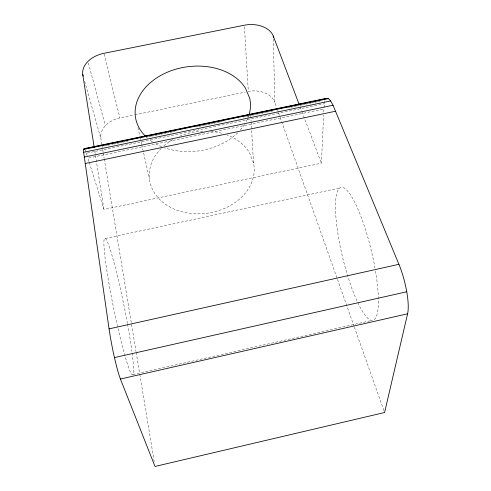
<?xml version="1.0" encoding="UTF-8"?>
<svg xmlns="http://www.w3.org/2000/svg" width="491" height="491" viewBox="0 0 491 491"><rect width="100%" height="100%" fill="white"/><g stroke="black" fill="none" stroke-linecap="round" stroke-linejoin="round"><path stroke-width="0.37" stroke-dasharray="2.46 1.84" d="M89.276 162.49L103.932 209.467L321.396 163.165L323.655 115.066M323.802 112.009L323.943 108.959L87.926 158.157L89.049 161.766M324.029 107.468L324.95 100.833M132.987 374.621L371.81 320.42M105.405 238.454L339.711 188.004M104.577 145.919L106.829 145.453M107.578 145.293L112.832 144.207M113.581 144.047L115.827 143.581M116.582 143.427L118.828 142.955M119.583 142.801L121.829 142.335M122.584 142.175L124.831 141.709M125.579 141.555L127.832 141.089M148.834 136.725L151.087 136.259M151.836 136.099L154.088 135.633M154.837 135.479L157.089 135.013M157.838 134.853L160.091 134.387M160.839 134.233L163.092 133.761M163.841 133.607L166.093 133.141M166.842 132.981L169.094 132.515M169.843 132.361L172.089 131.895M172.844 131.735L175.091 131.269M196.099 126.905L198.346 126.439M199.1 126.285L201.347 125.819M202.102 125.659L204.348 125.193M205.097 125.039L207.349 124.567M208.098 124.413L210.351 123.947M211.099 123.787L213.352 123.321M214.101 123.167L216.353 122.701M217.102 122.541L219.354 122.075M220.103 121.921L222.355 121.455M243.358 117.091L245.61 116.625M246.359 116.465L248.612 115.999M249.36 115.845L251.613 115.373M252.362 115.219L254.608 114.753M255.363 114.593L257.609 114.127M258.364 113.973L260.611 113.507M261.359 113.347L263.612 112.881M264.361 112.727L266.613 112.261M267.362 112.101L269.614 111.635M270.363 111.482L272.615 111.015M287.616 107.897L289.868 107.431M290.617 107.271L292.869 106.805M293.618 106.651L295.87 106.179M296.619 106.025L298.872 105.559M299.62 105.399L301.873 104.933M302.622 104.779L304.874 104.313M305.623 104.153L307.875 103.687M308.624 103.533L310.871 103.067M311.625 102.907L313.872 102.441M314.627 102.288L316.873 101.821M317.622 101.662L319.874 101.195M85.072 149.97L86.367 153.223L324.244 103.742M101.876 144.557L100.876 138.511A22.457 16.602 -13 0 1 119.884 117.901L134.153 114.968M134.908 114.814L245.31 92.099M161.226 148.423A52.684 41.115 -8 0 0 188.108 213.069A52.684 41.115 -8 0 0 253.528 162.944L249.588 152.922A52.684 41.115 -8 0 0 226.903 134.896M300.032 106.731L301.658 111.015M301.928 111.733L321.396 163.165M273.334 39.059L274.825 102.306L276.617 107.369M277.642 110.26L278.409 112.433M278.667 113.157L279.944 116.772M280.201 117.49L337.256 278.747M337.513 279.471L354.146 326.472M354.398 327.196L384.588 412.52M86.367 153.223L87.478 156.746M84.648 81.199L100.876 138.511M88.325 62.922L105.369 125.721M104.086 54.065L119.884 117.901M137.934 127.574L139.935 136.486M140.101 137.228L141.604 143.912M141.77 144.655L149.442 178.822M101.999 145.311L103.122 152.112M103.245 152.867L104.123 158.157M104.245 158.912L136.044 351.593M136.173 352.354L139.665 373.51M139.788 374.265L154.254 461.914M94.781 151.118L103.932 209.467M250.766 115.888L251.079 121.197M251.122 121.958L253.528 162.944M244.432 26.741L248.317 91.486A22.156 16.295 -3.7 0 1 274.825 102.306M163.828 145.98A52.684 41.115 -8 0 1 173.483 139.223M179.657 136.228A52.684 41.115 -8 0 1 204.09 131.115M210.762 131.33A52.684 41.115 -8 0 1 223.393 133.712M375.48 271.026A68.353 14.742 76.5 0 1 357.35 301.738A68.353 14.742 76.5 0 1 337.955 190.207A68.353 14.742 76.5 0 1 374.952 267.982M132.128 353.054A69.716 5.327 78.5 0 1 120.086 337.231A69.716 5.327 78.5 0 1 104.43 238.644A69.716 5.327 78.5 0 1 127.415 323.391M127.556 324.146A69.716 5.327 78.5 0 1 131.907 351.378M248.685 115.907A57.944 42.441 -7.9 0 1 247.605 118.705M247.298 119.393A57.944 42.441 -7.9 0 1 245.973 122.038M244.457 124.573A57.944 42.441 -7.9 0 1 240.283 130.072M237.742 132.748A57.944 42.441 -7.9 0 1 164.54 147.816M161.699 146.741A57.944 42.441 -7.9 0 1 155.745 143.888M152.37 141.838A57.944 42.441 -7.9 0 1 149.835 140.033M147.478 138.112A57.944 42.441 -7.9 0 1 145.845 136.608"/><path stroke-width="0.74" d="M83.636 152.29L83.648 149.424L84.145 148.656L326.546 98.329L328.424 98.599L330.646 100.937L333.045 105.252L398.913 264.311A36.07 9.053 75.5 0 1 407.591 313.81L384.588 412.52L155.003 466.45L120.424 379.021A36.911 3.296 78.8 0 1 109.07 328.878L83.636 152.29L330.646 100.937M120.424 379.021L407.591 313.81M114.458 357.601L406.757 291.771M109.07 328.878L398.913 264.311M83.943 148.969L327.313 98.439M83.648 149.424L328.424 98.599M84.121 157.102L333.045 105.252M85.078 163.54L335.463 111.254M94.186 147.331L82.77 74.589A24.593 16.976 -12.3 0 1 103.908 53.323L244.34 25.219A24.237 16.633 -4.1 0 1 273.266 36.009L299.222 104.589M82.77 74.589L83.188 76.056M273.266 36.009L273.297 37.531M249.133 114.495A57.944 42.441 -7.9 0 0 249.741 98.427L245.457 88.122A57.944 42.441 -7.9 0 0 164.503 73.509A57.944 42.441 -7.9 0 0 145.33 136.099"/></g></svg>
